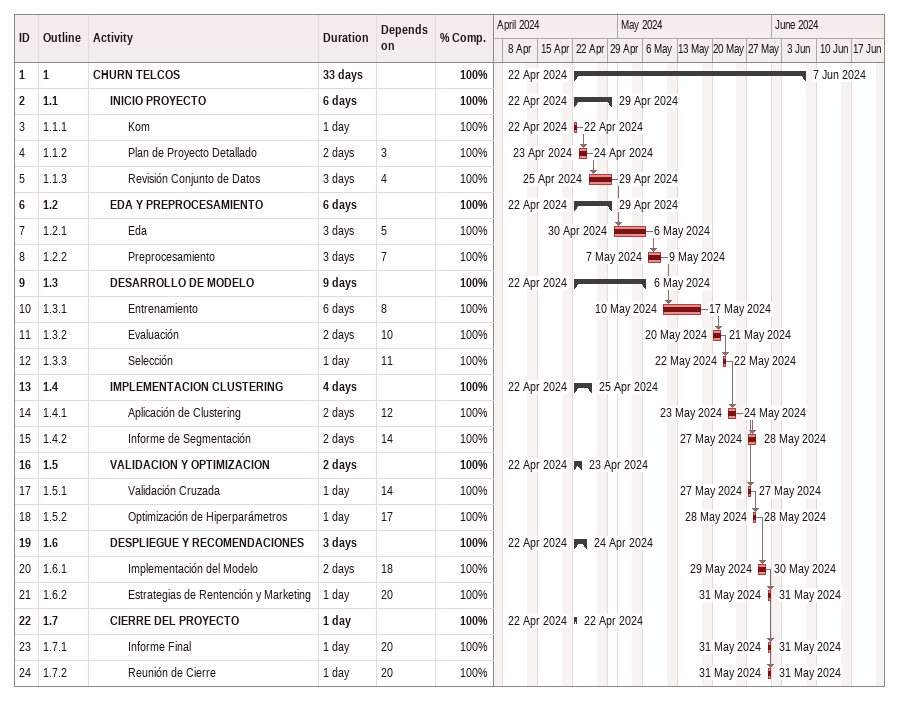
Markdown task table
| ID | WBS | Task | Duration | Start | Finish | Predecessors | % complete |
|---|---|---|---|---|---|---|---|
| 1 | 1 | **CHURN TELCOS** | 33d | 2024-04-22 | 2024-06-07 |  | 100 |
| 2 | 1.1 | **INICIO PROYECTO** | 6d | 2024-04-22 | 2024-04-29 |  | 100 |
| 3 | 1.1.1 | Kom | 1d | 2024-04-22 | 2024-04-22 |  | 100 |
| 4 | 1.1.2 | Plan de Proyecto Detallado | 2d | 2024-04-23 | 2024-04-24 | 3 | 100 |
| 5 | 1.1.3 | Revisión Conjunto de Datos | 3d | 2024-04-25 | 2024-04-29 | 4 | 100 |
| 6 | 1.2 | **EDA Y PREPROCESAMIENTO** | 6d | 2024-04-22 | 2024-04-29 |  | 100 |
| 7 | 1.2.1 | Eda | 3d | 2024-04-30 | 2024-05-06 | 5 | 100 |
| 8 | 1.2.2 | Preprocesamiento | 3d | 2024-05-07 | 2024-05-09 | 7 | 100 |
| 9 | 1.3 | **DESARROLLO DE MODELO** | 9d | 2024-04-22 | 2024-05-06 |  | 100 |
| 10 | 1.3.1 | Entrenamiento | 6d | 2024-05-10 | 2024-05-17 | 8 | 100 |
| 11 | 1.3.2 | Evaluación | 2d | 2024-05-20 | 2024-05-21 | 10 | 100 |
| 12 | 1.3.3 | Selección | 1d | 2024-05-22 | 2024-05-22 | 11 | 100 |
| 13 | 1.4 | **IMPLEMENTACION CLUSTERING** | 4d | 2024-04-22 | 2024-04-25 |  | 100 |
| 14 | 1.4.1 | Aplicación de Clustering | 2d | 2024-05-23 | 2024-05-24 | 12 | 100 |
| 15 | 1.4.2 | Informe de Segmentación | 2d | 2024-05-27 | 2024-05-28 | 14 | 100 |
| 16 | 1.5 | **VALIDACION Y OPTIMIZACION** | 2d | 2024-04-22 | 2024-04-23 |  | 100 |
| 17 | 1.5.1 | Validación Cruzada | 1d | 2024-05-27 | 2024-05-27 | 14 | 100 |
| 18 | 1.5.2 | Optimización de Hiperparámetros | 1d | 2024-05-28 | 2024-05-28 | 17 | 100 |
| 19 | 1.6 | **DESPLIEGUE Y RECOMENDACIONES** | 3d | 2024-04-22 | 2024-04-24 |  | 100 |
| 20 | 1.6.1 | Implementación del Modelo | 2d | 2024-05-29 | 2024-05-30 | 18 | 100 |
| 21 | 1.6.2 | Estrategias de Rentención y Marketing | 1d | 2024-05-31 | 2024-05-31 | 20 | 100 |
| 22 | 1.7 | **CIERRE DEL PROYECTO** | 1d | 2024-04-22 | 2024-04-22 |  | 100 |
| 23 | 1.7.1 | Informe Final | 1d | 2024-05-31 | 2024-05-31 | 20 | 100 |
| 24 | 1.7.2 | Reunión de Cierre | 1d | 2024-05-31 | 2024-05-31 | 20 | 100 |
